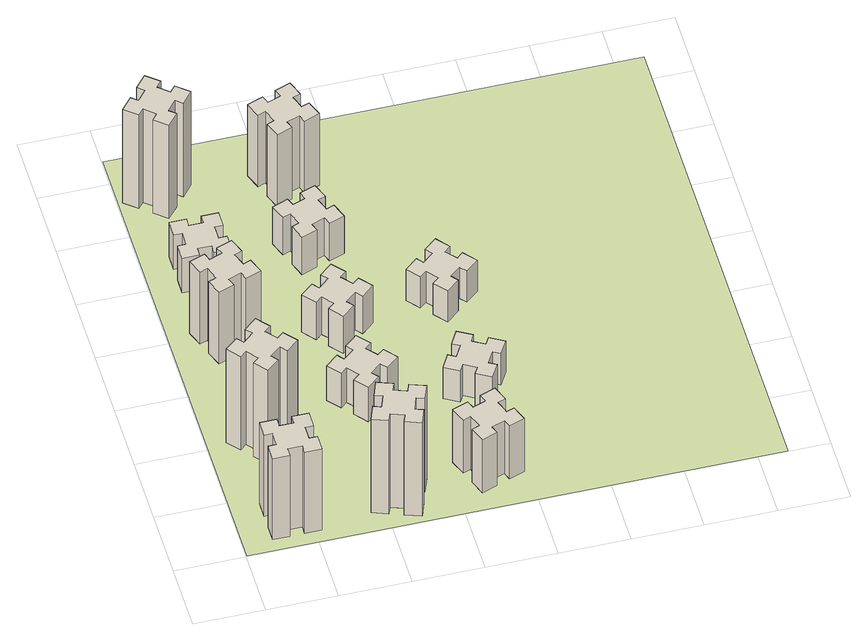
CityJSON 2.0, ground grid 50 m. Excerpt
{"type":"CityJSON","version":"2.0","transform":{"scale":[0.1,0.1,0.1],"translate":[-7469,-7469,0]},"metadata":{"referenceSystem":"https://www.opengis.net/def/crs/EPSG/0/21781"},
"CityObjects":{
"building1":{"type":"Building","attributes":{"class":"1000","function":"1000","usage":"1000","yearOfConstruction":2016,"roofType":"1000","measuredHeight":78,"storeysAboveGround":30,"storeysBelowGround":0},"geometry":[{"type":"Solid","lod":"1","boundaries":[[[[0,1,2,3,4,5,6,7,8,9,10,11,12,13,14,15,16,17,18,19]],[[17,16,20,21]],[[16,15,22,20]],[[15,14,23,22]],[[14,13,24,23]],[[13,12,25,24]],[[12,11,26,25]],[[11,10,27,26]],[[10,9,28,27]],[[9,8,29,28]],[[8,7,30,29]],[[7,6,31,30]],[[6,5,32,31]],[[5,4,33,32]],[[4,3,34,33]],[[3,2,35,34]],[[2,1,36,35]],[[1,0,37,36]],[[0,19,38,37]],[[19,18,39,38]],[[18,17,21,39]],[[24,25,26,27,28,29,30,31,32,33,34,35,36,37,38,39,21,20,22,23]]]]}]},
"building2":{"type":"Building","attributes":{"class":"1000","function":"1000","usage":"1000","yearOfConstruction":2016,"roofType":"1000","measuredHeight":90,"storeysAboveGround":30,"storeysBelowGround":0},"geometry":[{"type":"Solid","lod":"1","boundaries":[[[[40,41,42,43,44,45,46,47,48,49,50,51,52,53,54,55,56,57,58,59]],[[57,56,60,61]],[[56,55,62,60]],[[55,54,63,62]],[[54,53,64,63]],[[53,52,65,64]],[[52,51,66,65]],[[51,50,67,66]],[[50,49,68,67]],[[49,48,69,68]],[[48,47,70,69]],[[47,46,71,70]],[[46,45,72,71]],[[45,44,73,72]],[[44,43,74,73]],[[43,42,75,74]],[[42,41,76,75]],[[41,40,77,76]],[[40,59,78,77]],[[59,58,79,78]],[[58,57,61,79]],[[64,65,66,67,68,69,70,71,72,73,74,75,76,77,78,79,61,60,62,63]]]]}]},
"building3":{"type":"Building","attributes":{"class":"1000","function":"1000","usage":"1000","yearOfConstruction":2016,"roofType":"1000","measuredHeight":69,"storeysAboveGround":30,"storeysBelowGround":0},"geometry":[{"type":"Solid","lod":"1","boundaries":[[[[80,81,82,83,84,85,86,87,88,89,90,91,92,93,94,95,96,97,98,99]],[[97,96,100,101]],[[96,95,102,100]],[[95,94,103,102]],[[94,93,104,103]],[[93,92,105,104]],[[92,91,106,105]],[[91,90,107,106]],[[90,89,108,107]],[[89,88,109,108]],[[88,87,110,109]],[[87,86,111,110]],[[86,85,112,111]],[[85,84,113,112]],[[84,83,114,113]],[[83,82,115,114]],[[82,81,116,115]],[[81,80,117,116]],[[80,99,118,117]],[[99,98,119,118]],[[98,97,101,119]],[[104,105,106,107,108,109,110,111,112,113,114,115,116,117,118,119,101,100,102,103]]]]}]},
"building4":{"type":"Building","attributes":{"class":"1000","function":"1000","usage":"1000","yearOfConstruction":2016,"roofType":"1000","measuredHeight":33,"storeysAboveGround":30,"storeysBelowGround":0},"geometry":[{"type":"Solid","lod":"1","boundaries":[[[[120,121,122,123,124,125,126,127,128,129,130,131,132,133,134,135,136,137,138,139]],[[137,136,140,141]],[[136,135,142,140]],[[135,134,143,142]],[[134,133,144,143]],[[133,132,145,144]],[[132,131,146,145]],[[131,130,147,146]],[[130,129,148,147]],[[129,128,149,148]],[[128,127,150,149]],[[127,126,151,150]],[[126,125,152,151]],[[125,124,153,152]],[[124,123,154,153]],[[123,122,155,154]],[[122,121,156,155]],[[121,120,157,156]],[[120,139,158,157]],[[139,138,159,158]],[[138,137,141,159]],[[144,145,146,147,148,149,150,151,152,153,154,155,156,157,158,159,141,140,142,143]]]]}]},
"building5":{"type":"Building","attributes":{"class":"1000","function":"1000","usage":"1000","yearOfConstruction":2016,"roofType":"1000","measuredHeight":90,"storeysAboveGround":30,"storeysBelowGround":0},"geometry":[{"type":"Solid","lod":"1","boundaries":[[[[160,161,162,163,164,165,166,167,168,169,170,171,172,173,174,175,176,177,178,179]],[[177,176,180,181]],[[176,175,182,180]],[[175,174,183,182]],[[174,173,184,183]],[[173,172,185,184]],[[172,171,186,185]],[[171,170,187,186]],[[170,169,188,187]],[[169,168,189,188]],[[168,167,190,189]],[[167,166,191,190]],[[166,165,192,191]],[[165,164,193,192]],[[164,163,194,193]],[[163,162,195,194]],[[162,161,196,195]],[[161,160,197,196]],[[160,179,198,197]],[[179,178,199,198]],[[178,177,181,199]],[[184,185,186,187,188,189,190,191,192,193,194,195,196,197,198,199,181,180,182,183]]]]}]},
"building6":{"type":"Building","attributes":{"class":"1000","function":"1000","usage":"1000","yearOfConstruction":2016,"roofType":"1000","measuredHeight":90,"storeysAboveGround":30,"storeysBelowGround":0},"geometry":[{"type":"Solid","lod":"1","boundaries":[[[[200,201,202,203,204,205,206,207,208,209,210,211,212,213,214,215,216,217,218,219]],[[217,216,220,221]],[[216,215,222,220]],[[215,214,223,222]],[[214,213,224,223]],[[213,212,225,224]],[[212,211,226,225]],[[211,210,227,226]],[[210,209,228,227]],[[209,208,229,228]],[[208,207,230,229]],[[207,206,231,230]],[[206,205,232,231]],[[205,204,233,232]],[[204,203,234,233]],[[203,202,235,234]],[[202,201,236,235]],[[201,200,237,236]],[[200,219,238,237]],[[219,218,239,238]],[[218,217,221,239]],[[224,225,226,227,228,229,230,231,232,233,234,235,236,237,238,239,221,220,222,223]]]]}]},
"building7":{"type":"Building","attributes":{"class":"1000","function":"1000","usage":"1000","yearOfConstruction":2016,"roofType":"1000","measuredHeight":33,"storeysAboveGround":30,"storeysBelowGround":0},"geometry":[{"type":"Solid","lod":"1","boundaries":[[[[240,241,242,243,244,245,246,247,248,249,250,251,252,253,254,255,256,257,258,259]],[[257,256,260,261]],[[256,255,262,260]],[[255,254,263,262]],[[254,253,264,263]],[[253,252,265,264]],[[252,251,266,265]],[[251,250,267,266]],[[250,249,268,267]],[[249,248,269,268]],[[248,247,270,269]],[[247,246,271,270]],[[246,245,272,271]],[[245,244,273,272]],[[244,243,274,273]],[[243,242,275,274]],[[242,241,276,275]],[[241,240,277,276]],[[240,259,278,277]],[[259,258,279,278]],[[258,257,261,279]],[[264,265,266,267,268,269,270,271,272,273,274,275,276,277,278,279,261,260,262,263]]]]}]},
"building8":{"type":"Building","attributes":{"class":"1000","function":"1000","usage":"1000","yearOfConstruction":2016,"roofType":"1000","measuredHeight":36,"storeysAboveGround":30,"storeysBelowGround":0},"geometry":[{"type":"Solid","lod":"1","boundaries":[[[[280,281,282,283,284,285,286,287,288,289,290,291,292,293,294,295,296,297,298,299]],[[297,296,300,301]],[[296,295,302,300]],[[295,294,303,302]],[[294,293,304,303]],[[293,292,305,304]],[[292,291,306,305]],[[291,290,307,306]],[[290,289,308,307]],[[289,288,309,308]],[[288,287,310,309]],[[287,286,311,310]],[[286,285,312,311]],[[285,284,313,312]],[[284,283,314,313]],[[283,282,315,314]],[[282,281,316,315]],[[281,280,317,316]],[[280,299,318,317]],[[299,298,319,318]],[[298,297,301,319]],[[304,305,306,307,308,309,310,311,312,313,314,315,316,317,318,319,301,300,302,303]]]]}]},
"building9":{"type":"Building","attributes":{"class":"1000","function":"1000","usage":"1000","yearOfConstruction":2016,"roofType":"1000","measuredHeight":51,"storeysAboveGround":30,"storeysBelowGround":0},"geometry":[{"type":"Solid","lod":"1","boundaries":[[[[320,321,322,323,324,325,326,327,328,329,330,331,332,333,334,335,336,337,338,339]],[[337,336,340,341]],[[336,335,342,340]],[[335,334,343,342]],[[334,333,344,343]],[[333,332,345,344]],[[332,331,346,345]],[[331,330,347,346]],[[330,329,348,347]],[[329,328,349,348]],[[328,327,350,349]],[[327,326,351,350]],[[326,325,352,351]],[[325,324,353,352]],[[324,323,354,353]],[[323,322,355,354]],[[322,321,356,355]],[[321,320,357,356]],[[320,339,358,357]],[[339,338,359,358]],[[338,337,341,359]],[[344,345,346,347,348,349,350,351,352,353,354,355,356,357,358,359,341,340,342,343]]]]}]},
"building10":{"type":"Building","attributes":{"class":"1000","function":"1000","usage":"1000","yearOfConstruction":2016,"roofType":"1000","measuredHeight":36,"storeysAboveGround":30,"storeysBelowGround":0},"geometry":[{"type":"Solid","lod":"1","boundaries":[[[[360,361,362,363,364,365,366,367,368,369,370,371,372,373,374,375,376,377,378,379]],[[377,376,380,381]],[[376,375,382,380]],[[375,374,383,382]],[[374,373,384,383]],[[373,372,385,384]],[[372,371,386,385]],[[371,370,387,386]],[[370,369,388,387]],[[369,368,389,388]],[[368,367,390,389]],[[367,366,391,390]],[[366,365,392,391]],[[365,364,393,392]],[[364,363,394,393]],[[363,362,395,394]],[[362,361,396,395]],[[361,360,397,396]],[[360,379,398,397]],[[379,378,399,398]],[[378,377,381,399]],[[384,385,386,387,388,389,390,391,392,393,394,395,396,397,398,399,381,380,382,383]]]]}]},
"building11":{"type":"Building","attributes":{"class":"1000","function":"1000","usage":"1000","yearOfConstruction":2016,"roofType":"1000","measuredHeight":69,"storeysAboveGround":30,"storeysBelowGround":0},"geometry":[{"type":"Solid","lod":"1","boundaries":[[[[400,401,402,403,404,405,406,407,408,409,410,411,412,413,414,415,416,417,418,419]],[[417,416,420,421]],[[416,415,422,420]],[[415,414,423,422]],[[414,413,424,423]],[[413,412,425,424]],[[412,411,426,425]],[[411,410,427,426]],[[410,409,428,427]],[[409,408,429,428]],[[408,407,430,429]],[[407,406,431,430]],[[406,405,432,431]],[[405,404,433,432]],[[404,403,434,433]],[[403,402,435,434]],[[402,401,436,435]],[[401,400,437,436]],[[400,419,438,437]],[[419,418,439,438]],[[418,417,421,439]],[[424,425,426,427,428,429,430,431,432,433,434,435,436,437,438,439,421,420,422,423]]]]}]},
"building12":{"type":"Building","attributes":{"class":"1000","function":"1000","usage":"1000","yearOfConstruction":2016,"roofType":"1000","measuredHeight":30,"storeysAboveGround":30,"storeysBelowGround":0},"geometry":[{"type":"Solid","lod":"1","boundaries":[[[[440,441,442,443,444,445,446,447,448,449,450,451,452,453,454,455,456,457,458,459]],[[457,456,460,461]],[[456,455,462,460]],[[455,454,463,462]],[[454,453,464,463]],[[453,452,465,464]],[[452,451,466,465]],[[451,450,467,466]],[[450,449,468,467]],[[449,448,469,468]],[[448,447,470,469]],[[447,446,471,470]],[[446,445,472,471]],[[445,444,473,472]],[[444,443,474,473]],[[443,442,475,474]],[[442,441,476,475]],[[441,440,477,476]],[[440,459,478,477]],[[459,458,479,478]],[[458,457,461,479]],[[464,465,466,467,468,469,470,471,472,473,474,475,476,477,478,479,461,460,462,463]]]]}]},
"building13":{"type":"Building","attributes":{"class":"1000","function":"1000","usage":"1000","yearOfConstruction":2016,"roofType":"1000","measuredHeight":30,"storeysAboveGround":30,"storeysBelowGround":0},"geometry":[{"type":"Solid","lod":"1","boundaries":[[[[480,481,482,483,484,485,486,487,488,489,490,491,492,493,494,495,496,497,498,499]],[[497,496,500,501]],[[496,495,502,500]],[[495,494,503,502]],[[494,493,504,503]],[[493,492,505,504]],[[492,491,506,505]],[[491,490,507,506]],[[490,489,508,507]],[[489,488,509,508]],[[488,487,510,509]],[[487,486,511,510]],[[486,485,512,511]],[[485,484,513,512]],[[484,483,514,513]],[[483,482,515,514]],[[482,481,516,515]],[[481,480,517,516]],[[480,499,518,517]],[[499,498,519,518]],[[498,497,501,519]],[[504,505,506,507,508,509,510,511,512,513,514,515,516,517,518,519,501,500,502,503]]]]}]},
"landuse1":{"type":"LandUse","attributes":{"name":"plot1","function":"1010"},"geometry":[{"type":"MultiSurface","lod":"1","boundaries":[[[520,521,522,523]]]}]}
},
"vertices":[
[265,325,0],[265,225,0],[205,225,0],[205,105,0],[325,105,0],[325,165,0],[425,165,0],[425,105,0],[545,105,0],[545,225,0],[485,225,0],[485,325,0],[545,325,0],[545,445,0],[425,445,0],[425,385,0],[325,385,0],[325,445,0],[205,445,0],[205,325,0],[325,385,780],[325,445,780],[425,385,780],[425,445,780],[545,445,780],[545,325,780],[485,325,780],[485,225,780],[545,225,780],[545,105,780],[425,105,780],[425,165,780],[325,165,780],[325,105,780],[205,105,780],[205,225,780],[265,225,780],[265,325,780],[205,325,780],[205,445,780],
[492,1048,0],[427,1124,0],[473,1163,0],[396,1255,0],[304,1178,0],[343,1132,0],[266,1067,0],[228,1113,0],[136,1036,0],[213,944,0],[259,983,0],[323,906,0],[277,868,0],[354,776,0],[446,853,0],[408,899,0],[484,963,0],[523,917,0],[615,994,0],[538,1086,0],[484,963,900],[523,917,900],[408,899,900],[446,853,900],[354,776,900],[277,868,900],[323,906,900],[259,983,900],[213,944,900],[136,1036,900],[228,1113,900],[266,1067,900],[343,1132,900],[304,1178,900],[396,1255,900],[473,1163,900],[427,1124,900],[492,1048,900],[538,1086,900],[615,994,900],
[366,1835,0],[460,1869,0],[480,1813,0],[593,1854,0],[552,1967,0],[496,1946,0],[462,2040,0],[518,2060,0],[477,2173,0],[364,2132,0],[385,2076,0],[291,2042,0],[270,2098,0],[157,2057,0],[199,1944,0],[255,1965,0],[289,1871,0],[233,1850,0],[274,1737,0],[387,1779,0],[289,1871,690],[233,1850,690],[255,1965,690],[199,1944,690],[157,2057,690],[270,2098,690],[291,2042,690],[385,2076,690],[364,2132,690],[477,2173,690],[518,2060,690],[462,2040,690],[496,1946,690],[552,1967,690],[593,1854,690],[480,1813,690],[460,1869,690],[366,1835,690],[387,1779,690],[274,1737,690],
[485,2545,0],[485,2645,0],[545,2645,0],[545,2765,0],[425,2765,0],[425,2705,0],[325,2705,0],[325,2765,0],[205,2765,0],[205,2645,0],[265,2645,0],[265,2545,0],[205,2545,0],[205,2425,0],[325,2425,0],[325,2485,0],[425,2485,0],[425,2425,0],[545,2425,0],[545,2545,0],[425,2485,330],[425,2425,330],[325,2485,330],[325,2425,330],[205,2425,330],[205,2545,330],[265,2545,330],[265,2645,330],[205,2645,330],[205,2765,330],[325,2765,330],[325,2705,330],[425,2705,330],[425,2765,330],[545,2765,330],[545,2645,330],[485,2645,330],[485,2545,330],[545,2545,330],[545,2425,330],
[1029,360,0],[995,266,0],[939,287,0],[897,174,0],[1010,133,0],[1031,189,0],[1125,155,0],[1104,99,0],[1217,57,0],[1258,170,0],[1202,191,0],[1236,285,0],[1292,264,0],[1333,377,0],[1220,418,0],[1200,362,0],[1106,396,0],[1127,452,0],[1014,493,0],[973,380,0],[1106,396,900],[1127,452,900],[1200,362,900],[1220,418,900],[1333,377,900],[1292,264,900],[1236,285,900],[1202,191,900],[1258,170,900],[1217,57,900],[1104,99,900],[1125,155,900],[1031,189,900],[1010,133,900],[897,174,900],[939,287,900],[995,266,900],[1029,360,900],[973,380,900],[1014,493,900],
[384,3387,0],[308,3452,0],[346,3498,0],[254,3575,0],[177,3483,0],[223,3444,0],[159,3368,0],[113,3406,0],[36,3314,0],[128,3237,0],[166,3283,0],[243,3219,0],[204,3173,0],[296,3096,0],[373,3188,0],[327,3226,0],[392,3303,0],[438,3264,0],[515,3356,0],[423,3433,0],[392,3303,900],[438,3264,900],[327,3226,900],[373,3188,900],[296,3096,900],[204,3173,900],[243,3219,900],[166,3283,900],[128,3237,900],[36,3314,900],[113,3406,900],[159,3368,900],[223,3444,900],[177,3483,900],[254,3575,900],[346,3498,900],[308,3452,900],[384,3387,900],[423,3433,900],[515,3356,900],
[1083,1332,0],[1006,1267,0],[968,1313,0],[876,1236,0],[953,1144,0],[999,1183,0],[1063,1106,0],[1017,1068,0],[1094,976,0],[1186,1053,0],[1148,1099,0],[1224,1163,0],[1263,1117,0],[1355,1194,0],[1278,1286,0],[1232,1248,0],[1167,1324,0],[1213,1363,0],[1136,1455,0],[1044,1378,0],[1167,1324,330],[1213,1363,330],[1232,1248,330],[1278,1286,330],[1355,1194,330],[1263,1117,330],[1224,1163,330],[1148,1099,330],[1186,1053,330],[1094,976,330],[1017,1068,330],[1063,1106,330],[999,1183,330],[953,1144,330],[876,1236,330],[968,1313,330],[1006,1267,330],[1083,1332,330],[1044,1378,330],[1136,1455,330],
[1083,1972,0],[1006,1907,0],[968,1953,0],[876,1876,0],[953,1784,0],[999,1823,0],[1063,1746,0],[1017,1708,0],[1094,1616,0],[1186,1693,0],[1148,1739,0],[1224,1803,0],[1263,1757,0],[1355,1834,0],[1278,1926,0],[1232,1888,0],[1167,1964,0],[1213,2003,0],[1136,2095,0],[1044,2018,0],[1167,1964,360],[1213,2003,360],[1232,1888,360],[1278,1926,360],[1355,1834,360],[1263,1757,360],[1224,1803,360],[1148,1739,360],[1186,1693,360],[1094,1616,360],[1017,1708,360],[1063,1746,360],[999,1823,360],[953,1784,360],[876,1876,360],[968,1953,360],[1006,1907,360],[1083,1972,360],[1044,2018,360],[1136,2095,360],
[1765,496,0],[1671,462,0],[1650,518,0],[1537,477,0],[1579,364,0],[1635,385,0],[1669,291,0],[1613,270,0],[1654,157,0],[1767,199,0],[1746,255,0],[1840,289,0],[1860,233,0],[1973,274,0],[1932,387,0],[1876,366,0],[1842,460,0],[1898,480,0],[1857,593,0],[1744,552,0],[1842,460,510],[1898,480,510],[1876,366,510],[1932,387,510],[1973,274,510],[1860,233,510],[1840,289,510],[1746,255,510],[1767,199,510],[1654,157,510],[1613,270,510],[1669,291,510],[1635,385,510],[1579,364,510],[1537,477,510],[1650,518,510],[1671,462,510],[1765,496,510],[1744,552,510],[1857,593,510],
[1106,2475,0],[1200,2509,0],[1220,2453,0],[1333,2494,0],[1292,2607,0],[1236,2586,0],[1202,2680,0],[1258,2700,0],[1217,2813,0],[1104,2772,0],[1125,2716,0],[1031,2682,0],[1010,2738,0],[897,2697,0],[939,2584,0],[995,2605,0],[1029,2511,0],[973,2490,0],[1014,2377,0],[1127,2419,0],[1029,2511,360],[973,2490,360],[995,2605,360],[939,2584,360],[897,2697,360],[1010,2738,360],[1031,2682,360],[1125,2716,360],[1104,2772,360],[1217,2813,360],[1258,2700,360],[1202,2680,360],[1236,2586,360],[1292,2607,360],[1333,2494,360],[1220,2453,360],[1200,2509,360],[1106,2475,360],[1127,2419,360],[1014,2377,360],
[1125,3356,0],[1031,3322,0],[1010,3378,0],[897,3337,0],[939,3224,0],[995,3245,0],[1029,3151,0],[973,3130,0],[1014,3017,0],[1127,3059,0],[1106,3115,0],[1200,3149,0],[1220,3093,0],[1333,3134,0],[1292,3247,0],[1236,3226,0],[1202,3320,0],[1258,3340,0],[1217,3453,0],[1104,3412,0],[1202,3320,690],[1258,3340,690],[1236,3226,690],[1292,3247,690],[1333,3134,690],[1220,3093,690],[1200,3149,690],[1106,3115,690],[1127,3059,690],[1014,3017,690],[973,3130,690],[1029,3151,690],[995,3245,690],[939,3224,690],[897,3337,690],[1010,3378,690],[1031,3322,690],[1125,3356,690],[1104,3412,690],[1217,3453,690],
[1757,1045,0],[1844,995,0],[1814,943,0],[1918,883,0],[1978,987,0],[1926,1017,0],[1976,1104,0],[2028,1074,0],[2088,1178,0],[1984,1238,0],[1954,1186,0],[1867,1236,0],[1897,1288,0],[1793,1348,0],[1733,1244,0],[1785,1214,0],[1735,1127,0],[1683,1157,0],[1623,1053,0],[1727,993,0],[1735,1127,300],[1683,1157,300],[1785,1214,300],[1733,1244,300],[1793,1348,300],[1897,1288,300],[1867,1236,300],[1954,1186,300],[1984,1238,300],[2088,1178,300],[2028,1074,300],[1976,1104,300],[1926,1017,300],[1978,987,300],[1918,883,300],[1814,943,300],[1844,995,300],[1757,1045,300],[1727,993,300],[1623,1053,300],
[1972,1988,0],[1907,2064,0],[1953,2103,0],[1876,2195,0],[1784,2118,0],[1823,2072,0],[1746,2007,0],[1708,2053,0],[1616,1976,0],[1693,1884,0],[1739,1923,0],[1803,1846,0],[1757,1808,0],[1834,1716,0],[1926,1793,0],[1888,1839,0],[1964,1903,0],[2003,1857,0],[2095,1934,0],[2018,2026,0],[1964,1903,300],[2003,1857,300],[1888,1839,300],[1926,1793,300],[1834,1716,300],[1757,1808,300],[1803,1846,300],[1739,1923,300],[1693,1884,300],[1616,1976,300],[1708,2053,300],[1746,2007,300],[1823,2072,300],[1784,2118,300],[1876,2195,300],[1953,2103,300],[1907,2064,300],[1972,1988,300],[2018,2026,300],[2095,1934,300],
[5,3705,0],[3705,3705,0],[3705,5,0],[5,5,0]
]}
